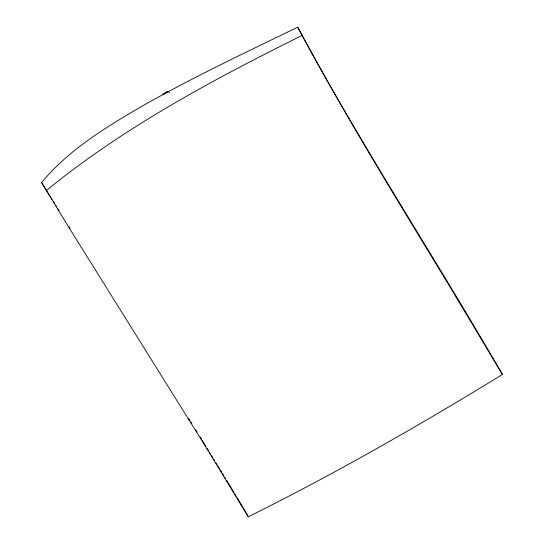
<?xml version="1.0" encoding="UTF-8"?>
<svg xmlns="http://www.w3.org/2000/svg" width="544" height="544" viewBox="0 0 544 544"><rect width="100%" height="100%" fill="white"/><g stroke="black" fill="none" stroke-linecap="round" stroke-linejoin="round"><path stroke-width="0.82" d="M166.804 91.922L166.818 91.902A5.522 0.904 1.1 0 1 166.845 91.861L166.872 91.841A2.135 0.496 31.2 0 1 166.947 91.759L166.886 91.827M41.589 182.58C69.265 148.954 107.488 126.426 144.595 104.7C194.473 76.616 246.248 52.122 297.745 27.2C345.719 116.736 399.146 203.218 451.853 290L502.411 374.49C419.628 425.252 335.26 473.593 248.268 516.8L201.511 439.994L69.013 227.637L41.589 182.58L45.934 189.584M162.989 94.574L164.302 93.5M46.165 190.665C123.774 127.296 212.956 79.771 302.321 35.285M165.084 92.997L166.28 92.364M166.994 91.793L167.77 92.004M167.273 92.48L167.144 92.398A2.196 1.102 -37.6 0 0 166.852 92.262M69.095 226.773L69.972 228.181M53.326 201.484L54.638 203.592M55.515 205L56.392 206.4M57.705 208.508L59.024 210.623M46.804 190.978L50.286 196.581M51.15 197.982L52.02 199.383M188.788 418.533L190.108 420.668M190.985 422.09L191.862 423.511M195.813 429.91L197.132 432.038M200.199 437.036L201.518 439.185M202.395 440.613L205.911 446.332M207.23 448.48L208.542 450.622M209.42 452.05L210.297 453.485M211.609 455.627L212.915 457.769M213.785 459.204L214.662 460.632M215.968 462.774L217.274 464.916M218.144 466.351L219.456 468.493M220.327 469.921L221.632 472.07M222.503 473.491L223.788 475.619M224.645 477.04L225.508 478.462M226.794 480.59L234.104 492.687M234.974 494.149L236.286 496.332M237.157 497.787L243.263 507.987M502.411 374.49C437.165 261.086 365.126 151.626 302.736 36.564M243.698 508.715L248.268 516.8M297.745 27.2L301.968 35.122M162.629 94.336A3.55 0.748 24.2 0 1 162.751 94.153M162.908 94.228A3.856 0.748 21 0 1 163.839 94.289M164.261 93.446A13.212 13.076 -39.4 0 1 165.05 92.942M166.083 92.8A6.841 3.958 -44.5 0 1 166.634 92.419M168.008 92.113A4.434 0.49 -34 0 1 167.804 92.269M169.238 93.106A4.182 1.258 -69.7 0 1 169.483 92.698M167.763 92.024A4.379 2.414 -88.1 0 1 167.892 92.106"/></g></svg>
